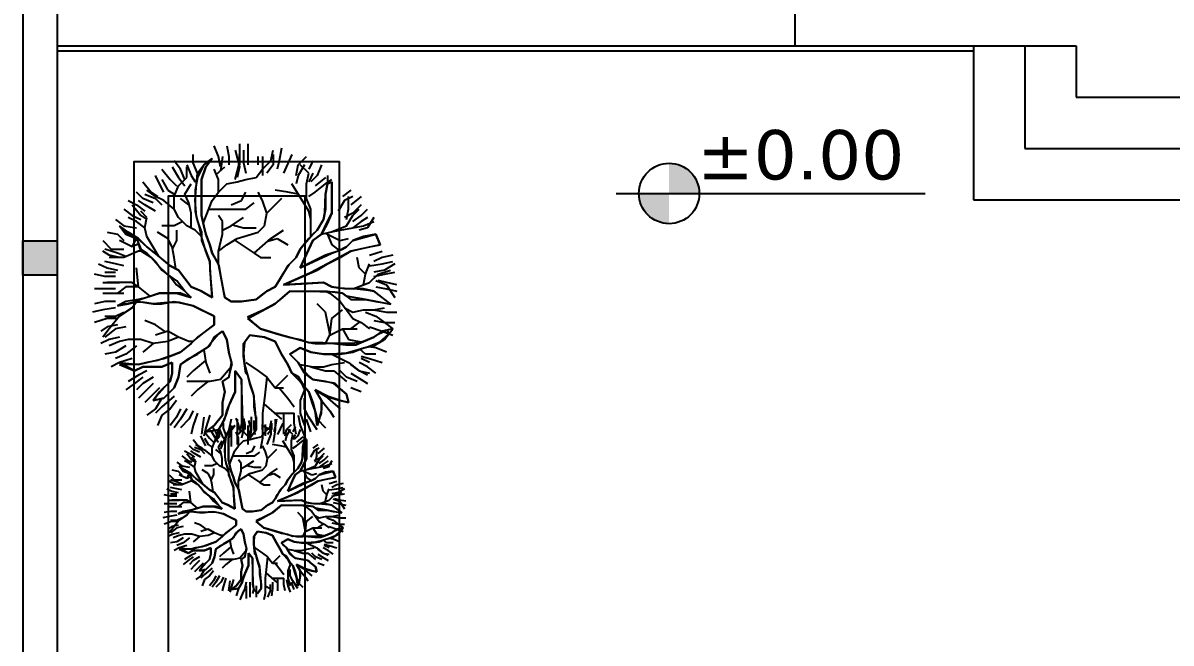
# Model space of a CAD drawing. Header units: inches. Extents: x -1482 to -895, y -39 to 122.
# Drawn here: x -1201.32 to -1194.62, y 56.6 to 60.22 of the extents above; entities that cross this region are included whole.
import ezdxf
from ezdxf.enums import TextEntityAlignment as Align

# ---------------------------------------------------------------- set-up
doc = ezdxf.new("R2010")
doc.units = ezdxf.units.IN
doc.header["$MEASUREMENT"] = 0
doc.linetypes.add('SOLID_LINE', pattern=[0])
doc.layers.add('axe', color=150, linetype='Continuous')
doc.layers.add('fur', color=22, linetype='Continuous')
doc.styles.get("Standard").update_dxf_attribs({"font": 'verdana.TTF'})

# ---------------------------------------------------------------- blocks, each defined once
blk = doc.blocks.new('*X10')
at = {"color": 0, "linetype": 'SOLID_LINE'}
for p, q in [((-0.105246, 1.993382), (0.090901, 2.242167)), ((0.090901, 2.242167), (0.050018, 2.024422)), ((0.46923, 2.195139), (0.531336, 2.210659)), ((0.531336, 2.210659), (0.655547, 2.070981)), ((-0.943671, 2.024422), (-0.788408, 2.086501)), ((-0.788408, 2.086501), (-0.695249, 1.651947)), ((0.531336, 2.055461), (0.46923, 2.195139)), ((0.577915, 1.993382), (0.531336, 2.055461)), ((0.655547, 2.070981), (0.717653, 1.915783)), ((-0.850513, 1.682986), (-0.943671, 2.024422)), ((-0.136299, 1.745065), (-0.120773, 1.915783)), ((-0.120773, 1.915783), (-0.105246, 1.993382)), ((0.018965, 1.869224), (-0.027614, 1.589868)), ((0.050018, 2.024422), (0.018965, 1.869224)), ((0.640021, 1.838184), (0.577915, 1.993382)), ((0.717653, 1.915783), (0.764232, 1.760585)), ((-0.151825, 1.465709), (-0.136299, 1.745065)), ((0.68713, 1.724685), (0.640021, 1.838184)), ((0.68713, 1.57844), (0.68713, 1.724685)), ((0.764232, 1.760585), (0.810811, 1.589868)), ((-0.757355, 1.589868), (-0.850513, 1.682986)), ((-0.726302, 1.527788), (-0.757355, 1.589868)), ((-0.664196, 1.372591), (-0.726302, 1.527788)), ((-0.695249, 1.651947), (-0.508932, 1.310511)), ((-0.074193, 1.527789), (-0.08972, 1.41915)), ((-0.027614, 1.589868), (-0.074193, 1.527789)), ((0.671073, 1.40363), (0.68713, 1.57844)), ((0.810811, 1.589868), (0.826338, 1.372591)), ((1.338708, 1.496749), (1.41634, 1.589868)), ((1.41634, 1.589868), (1.540552, 1.620907)), ((1.540552, 1.620907), (1.509499, 1.496749)), ((-1.688938, 1.310511), (-1.719991, 1.372591)), ((-1.719991, 1.372591), (-1.254199, 1.372591)), ((-1.254199, 1.372591), (-1.090309, 1.297199)), ((-0.446827, 0.906997), (-0.664196, 1.372591)), ((-0.229457, 1.248432), (-0.167352, 1.372591)), ((-0.167352, 1.372591), (-0.151825, 1.465709)), ((-0.08972, 1.41915), (-0.105246, 0.751799)), ((0.653381, 1.240951), (0.671073, 1.40363)), ((0.826338, 1.372591), (0.826338, 1.248432)), ((1.230024, 1.279472), (1.249611, 1.409696)), ((1.249611, 1.409696), (1.338708, 1.496749)), ((1.509499, 1.496749), (1.452104, 1.319699)), ((-1.533674, 1.279472), (-1.688938, 1.310511)), ((-1.266828, 1.269581), (-1.533674, 1.279472)), ((-1.161041, 1.248432), (-1.266828, 1.269581)), ((-1.005777, 1.155313), (-1.161041, 1.248432)), ((-1.090309, 1.297199), (-0.943671, 1.217393)), ((-0.943671, 1.217393), (-0.850513, 1.093234)), ((-0.508932, 1.310511), (-0.372516, 1.05648)), ((-0.217174, 1.015138), (-0.229457, 1.248432)), ((0.655547, 1.031155), (0.653381, 1.240951)), ((0.826338, 1.248432), (0.795285, 1.062195)), ((1.198971, 1.093234), (1.230024, 1.279472)), ((1.452104, 1.319699), (1.354235, 1.124274)), ((1.354235, 1.124274), (1.509499, 1.217393)), ((1.509499, 1.217393), (1.643348, 1.217393)), ((1.643348, 1.217393), (1.788974, 1.186353)), ((-0.943672, 1.093234), (-1.005777, 1.155313)), ((-0.803934, 0.969076), (-0.943672, 1.093234)), ((-0.850513, 1.093234), (-0.586564, 0.969076)), ((-0.372516, 1.05648), (-0.291417, 0.87119)), ((0.608383, 0.903463), (0.655547, 1.031155)), ((0.795285, 1.062195), (0.733179, 0.906997)), ((1.028181, 0.922517), (1.152392, 1.031155)), ((1.152392, 1.031155), (1.198971, 1.093234)), ((1.385288, 1.031155), (1.307656, 0.969076)), ((1.542101, 1.083457), (1.385288, 1.031155)), ((1.664763, 1.124274), (1.542101, 1.083457)), ((1.773448, 1.139794), (1.664763, 1.124274)), ((1.882132, 1.155313), (1.773448, 1.139794)), ((1.788974, 1.186353), (1.882132, 1.155313)), ((-0.726302, 0.906997), (-0.803934, 0.969076)), ((-0.602091, 0.844918), (-0.726302, 0.906997)), ((-0.586564, 0.969076), (-0.446827, 0.906997)), ((-0.291417, 0.87119), (-0.198405, 0.65868)), ((-0.198405, 0.65868), (-0.217174, 1.015138)), ((0.581691, 0.755292), (0.608383, 0.903463)), ((0.733179, 0.906997), (0.826338, 0.751799)), ((0.888443, 0.813878), (0.950549, 0.875957)), ((0.950549, 0.875957), (1.028181, 0.922517)), ((1.159614, 0.880964), (1.105813, 0.782839)), ((1.307656, 0.969076), (1.159614, 0.880964)), ((-0.498587, 0.741458), (-0.602091, 0.844918)), ((-0.369195, 0.65868), (-0.498587, 0.741458)), ((-0.105246, 0.751799), (-0.012088, 0.64316)), ((0.536823, 0.59419), (0.581691, 0.755292)), ((0.826338, 0.751799), (0.888443, 0.813878)), ((0.981601, 0.720759), (0.826338, 0.627641)), ((1.105813, 0.782839), (0.981601, 0.720759)), ((-0.294976, 0.616288), (-0.369195, 0.65868)), ((-0.167352, 0.534522), (-0.294976, 0.616288)), ((-0.105246, 0.410364), (-0.167352, 0.534522)), ((-0.012088, 0.64316), (0.084604, 0.527963)), ((0.084604, 0.527963), (0.170241, 0.36899)), ((0.488504, 0.433195), (0.536823, 0.59419)), ((0.640021, 0.534522), (0.577915, 0.379324)), ((0.826338, 0.627641), (0.640021, 0.534522)), ((-0.043141, 0.332765), (-0.105246, 0.410364)), ((0.170241, 0.36899), (0.282144, 0.127239)), ((0.453704, 0.317245), (0.488504, 0.433195)), ((0.577915, 0.379324), (0.562389, 0.270686)), ((0.018965, 0.255166), (-0.043141, 0.332765)), ((0.034491, 0.146527), (0.018965, 0.255166)), ((0.282144, 0.127239), (0.376072, 0.224126)), ((0.376072, 0.224126), (0.453704, 0.317245)), ((0.562389, 0.270686), (0.546862, 0.162047)), ((1.261076, 0.162047), (1.409065, 0.211356)), ((1.409065, 0.211356), (1.525025, 0.224126)), ((1.525025, 0.224126), (1.695816, 0.239646)), ((1.695816, 0.239646), (1.866606, 0.255166)), ((1.866606, 0.255166), (1.944238, 0.255166)), ((1.944238, 0.255166), (2.068449, 0.162047)), ((0.050018, 0.037889), (0.034491, 0.146527)), ((0.050018, -0.117309), (0.050018, 0.037889)), ((0.546862, 0.162047), (0.655161, 0.080858)), ((0.655161, 0.080858), (0.810876, 0.068928)), ((0.810876, 0.068928), (0.981601, 0.084448)), ((0.981601, 0.084448), (1.261076, 0.162047)), ((1.198971, 0.037889), (1.07476, -0.05523)), ((1.812092, 0.059742), (1.198971, 0.037889)), ((1.975291, 0.068928), (1.812092, 0.059742)), ((2.068449, 0.162047), (1.975291, 0.068928)), ((-0.012088, -0.210428), (0.050018, -0.117309)), ((0.795285, -0.148349), (0.608968, -0.179388)), ((0.968371, -0.097753), (0.795285, -0.148349)), ((1.167918, -0.148349), (0.968371, -0.097753)), ((1.07476, -0.05523), (1.385288, -0.05523)), ((1.230024, -0.241468), (1.167918, -0.148349)), ((1.385288, -0.05523), (1.587131, -0.148349)), ((1.587131, -0.148349), (1.726868, -0.194908)), ((-0.664196, -0.396665), (-0.483118, -0.298709)), ((-0.483118, -0.298709), (-0.311953, -0.266629)), ((-0.311953, -0.266629), (-0.097316, -0.226401)), ((-0.097316, -0.226401), (-0.012088, -0.210428)), ((0.608968, -0.179388), (0.484757, -0.241468)), ((0.484757, -0.241468), (0.531336, -0.303547)), ((0.531336, -0.303547), (0.640021, -0.396665)), ((1.385288, -0.210428), (1.230024, -0.241468)), ((1.540552, -0.241468), (1.385288, -0.210428)), ((1.726868, -0.241468), (1.540552, -0.241468)), ((1.726868, -0.194908), (1.866606, -0.256987)), ((1.882132, -0.365626), (1.726868, -0.241468)), ((1.866606, -0.256987), (1.944238, -0.303547)), ((1.944238, -0.303547), (1.975291, -0.489784)), ((-2.061572, -0.396665), (-1.937361, -0.489784)), ((-1.968414, -0.520824), (-2.061572, -0.396665)), ((-1.937361, -0.489784), (-1.751044, -0.551863)), ((-1.067883, -0.520824), (-0.943671, -0.489784)), ((-0.943671, -0.489784), (-0.86604, -0.458745)), ((-0.695249, -0.489784), (-0.912619, -0.551863)), ((-0.86604, -0.458745), (-0.788408, -0.427705)), ((-0.788408, -0.427705), (-0.664196, -0.396665)), ((-0.539985, -0.427705), (-0.695249, -0.489784)), ((-0.213931, -0.412185), (-0.539985, -0.427705)), ((-0.012088, -0.396665), (-0.213931, -0.412185)), ((-0.114013, -0.57377), (-0.012088, -0.396665)), ((0.267387, -0.365626), (0.189755, -0.520824)), ((0.391598, -0.365626), (0.267387, -0.365626)), ((0.484757, -0.489784), (0.391598, -0.365626)), ((0.624494, -0.660502), (0.484757, -0.489784)), ((0.640021, -0.396665), (0.723499, -0.45975)), ((0.723499, -0.45975), (0.859774, -0.680787)), ((1.975291, -0.489784), (1.882132, -0.365626)), ((-1.844202, -0.613943), (-1.968414, -0.520824)), ((-1.688938, -0.629462), (-1.844202, -0.613943)), ((-1.751044, -0.551863), (-1.223147, -0.551863)), ((-1.440516, -0.644982), (-1.688938, -0.629462)), ((-1.20762, -0.629462), (-1.440516, -0.644982)), ((-1.223147, -0.551863), (-1.067883, -0.520824)), ((-1.052356, -0.582903), (-1.20762, -0.629462)), ((-0.912619, -0.551863), (-1.052356, -0.582903)), ((-0.167352, -0.707061), (-0.114013, -0.57377)), ((0.112123, -0.676022), (0.065544, -0.877779)), ((0.189755, -0.520824), (0.112123, -0.676022)), ((0.698403, -0.741209), (0.624494, -0.660502)), ((-0.415774, -0.893299), (-0.291563, -0.80018)), ((-0.291563, -0.80018), (-0.167352, -0.707061)), ((-0.109208, -0.805459), (-0.257838, -0.918975)), ((-0.012088, -0.707061), (-0.109208, -0.805459)), ((-0.074193, -0.924338), (-0.012088, -0.707061)), ((0.795285, -0.862259), (0.698403, -0.741209)), ((0.859774, -0.680787), (0.981601, -0.862259)), ((-0.616372, -1.183577), (-0.47788, -1.017457)), ((-0.47788, -1.017457), (-0.415774, -0.893299)), ((-0.257838, -0.918975), (-0.357332, -1.063726)), ((-0.074193, -1.172655), (-0.074193, -0.924338)), ((0.065544, -0.877779), (0.065544, -1.048497)), ((0.826337, -0.939858), (0.795285, -0.862259)), ((0.888443, -1.110576), (0.826337, -0.939858)), ((1.105813, -0.986417), (0.950549, -0.986417)), ((0.950549, -0.986417), (1.012654, -1.141615)), ((0.981601, -0.862259), (1.167918, -0.893299)), ((1.230024, -1.017457), (1.105813, -0.986417)), ((1.167918, -0.893299), (1.323182, -0.955378)), ((1.307656, -1.095056), (1.230024, -1.017457)), ((1.323182, -0.955378), (1.478446, -1.110576)), ((-0.757355, -1.358892), (-0.616372, -1.183577)), ((-0.357332, -1.063726), (-0.47788, -1.188175)), ((-0.043141, -1.265774), (-0.074193, -1.172655)), ((0.065544, -1.048497), (0.08107, -1.265774)), ((0.950549, -1.358892), (0.888443, -1.110576)), ((1.012654, -1.141615), (1.012654, -1.420972)), ((1.447393, -1.219214), (1.307656, -1.095056)), ((1.478446, -1.110576), (1.509499, -1.265774)), ((-0.602091, -1.296813), (-0.695249, -1.444251)), ((-0.47788, -1.188175), (-0.602091, -1.296813)), ((0.003439, -1.420972), (-0.043141, -1.265774)), ((0.08107, -1.265774), (0.058037, -1.426942)), ((1.509499, -1.265774), (1.447393, -1.219214)), ((-0.881566, -1.51409), (-1.005777, -1.715848)), ((-1.005777, -1.715848), (-0.903369, -1.519374)), ((-0.903369, -1.519374), (-0.757355, -1.358892)), ((-0.757355, -1.576169), (-0.881566, -1.51409)), ((-0.695249, -1.444251), (-0.803934, -1.483051)), ((-0.803934, -1.483051), (-0.757355, -1.576169)), ((0.08107, -1.638249), (0.003439, -1.420972)), ((0.058037, -1.426942), (0.065544, -1.56065)), ((0.981601, -1.483051), (0.950549, -1.358892)), ((0.950549, -1.762407), (0.981601, -1.483051)), ((1.012654, -1.420972), (1.07476, -1.54513)), ((0.065544, -1.56065), (0.109079, -1.787361)), ((0.109079, -1.787361), (0.08107, -1.638249)), ((1.07476, -1.54513), (0.950549, -1.762407))]:
    blk.add_line(p, q, dxfattribs=at)
blk = doc.blocks.new('P__TREE_DECID_PLAN4')
at = {"color": 44, "linetype": 'SOLID_LINE'}
for p, q in [((-0.633144, 2.272738), (-0.602091, 2.117541)), ((-0.508932, 2.117541), (-0.539985, 2.272738)), ((-0.508932, 2.303778), (-0.415774, 2.14858)), ((-0.353668, 2.055461), (-0.415774, 2.241699)), ((-0.353668, 2.14858), (-0.384721, 2.303778)), ((-0.198405, 2.334818), (-0.229457, 2.17962)), ((-0.198405, 2.17962), (-0.012088, 2.303778)), ((-0.136299, 2.17962), (-0.105246, 2.334818)), ((0.08107, 2.241699), (-0.012088, 2.117541)), ((0.050018, 2.024422), (0.08107, 2.241699)), ((0.205282, 2.17962), (0.205282, 2.334818)), ((0.360546, 2.14858), (0.360546, 2.303778)), ((0.360546, 2.14858), (0.453704, 2.272738)), ((0.608968, 2.14858), (0.453704, 2.272738)), ((0.453704, 2.272738), (0.484757, 2.117541)), ((0.484757, 2.117541), (0.546862, 2.272738)), ((-0.757355, 1.931303), (-0.788408, 2.086501)), ((-0.633144, 1.931303), (-0.695249, 2.117541)), ((-0.602091, 2.117541), (-0.539985, 1.993382)), ((-0.47788, 1.931303), (-0.508932, 2.117541)), ((-0.415774, 2.14858), (-0.384721, 1.993382)), ((-0.322616, 1.993382), (-0.353668, 2.14858)), ((-0.229457, 1.931303), (-0.353668, 2.055461)), ((-0.229457, 2.17962), (-0.26051, 2.055461)), ((-0.26051, 2.024422), (-0.198405, 2.17962)), ((-0.167352, 2.024422), (-0.136299, 2.17962)), ((-0.012088, 2.117541), (-0.105246, 1.993382)), ((0.174229, 1.993382), (0.143176, 2.14858)), ((0.174229, 1.993382), (0.205282, 2.17962)), ((0.267387, 2.024422), (0.360546, 2.14858)), ((0.329493, 1.993382), (0.360546, 2.14858)), ((0.422651, 1.931303), (0.484757, 2.117541)), ((0.484757, 2.117541), (0.577915, 1.993382)), ((0.702126, 1.993382), (0.608968, 2.14858)), ((0.795285, 2.17962), (0.733179, 2.024422)), ((0.888443, 1.931303), (0.950549, 2.117541)), ((-0.726302, 1.776105), (-0.757355, 1.931303)), ((-0.353668, 1.869224), (-0.508932, 1.931303)), ((-0.353668, 1.869224), (-0.446827, 1.776105)), ((-0.198405, 1.838184), (-0.353668, 1.869224)), ((-0.136299, 1.682986), (-0.229457, 1.931303)), ((-0.105246, 1.993382), (-0.136299, 1.838184)), ((0.018965, 1.869224), (0.050018, 2.024422)), ((0.018965, 1.651947), (0.018965, 1.869224)), ((0.174229, 1.838184), (0.174229, 1.993382)), ((0.205282, 1.869224), (0.267387, 2.024422)), ((0.360546, 1.807145), (0.453704, 1.931303)), ((0.577915, 1.993382), (0.640021, 1.838184)), ((0.733179, 1.838184), (0.702126, 1.993382)), ((0.733179, 2.024422), (0.717653, 1.915783)), ((0.826338, 1.869224), (0.754576, 1.784714)), ((0.826338, 2.024422), (0.826338, 1.869224)), ((0.85739, 1.807145), (0.888443, 1.931303)), ((0.950549, 1.931303), (0.888443, 1.807145)), ((1.012654, 1.900263), (0.950549, 1.776105)), ((1.105813, 2.024422), (1.012654, 1.900263)), ((1.07476, 1.776105), (1.105813, 1.931303)), ((1.136865, 1.900263), (1.07476, 1.776105)), ((1.198971, 1.807145), (1.261076, 1.900263)), ((-0.912619, 1.838184), (-0.850513, 1.682986)), ((-0.695249, 1.651947), (-0.726302, 1.776105)), ((-0.446827, 1.776105), (-0.602091, 1.745066)), ((-0.136299, 1.838184), (-0.136299, 1.651947)), ((0.205282, 1.682986), (0.174229, 1.838184)), ((0.29844, 1.682986), (0.360546, 1.807145)), ((0.453704, 1.651947), (0.360546, 1.776105)), ((0.453704, 1.527789), (0.453704, 1.745066)), ((0.608968, 1.620907), (0.640021, 1.776105)), ((0.640021, 1.838184), (0.671073, 1.682986)), ((0.795285, 1.682986), (0.733179, 1.838184)), ((0.950549, 1.620907), (1.07476, 1.776105)), ((1.07476, 1.776105), (0.981601, 1.651947)), ((1.105813, 1.651947), (1.198971, 1.807145)), ((1.230024, 1.745066), (1.167918, 1.589868)), ((1.385288, 1.807145), (1.323182, 1.651947)), ((-1.59578, 1.651947), (-1.502622, 1.527789)), ((-1.316305, 1.620907), (-1.502622, 1.620907)), ((-1.440516, 1.558828), (-1.285252, 1.465709)), ((-0.850513, 1.496749), (-0.881566, 1.620907)), ((-0.850513, 1.682986), (-0.757355, 1.589868)), ((-0.757355, 1.589868), (-0.695249, 1.465709)), ((-0.602091, 1.496749), (-0.695249, 1.651947)), ((-0.136299, 1.558828), (-0.167352, 1.372591)), ((-0.136299, 1.651947), (-0.136299, 1.558828)), ((-0.105246, 1.310511), (-0.074193, 1.527789)), ((-0.074193, 1.527789), (0.018965, 1.651947)), ((0.050018, 1.496749), (0.174229, 1.589868)), ((0.143176, 1.558828), (0.205282, 1.682986)), ((0.174229, 1.589868), (0.29844, 1.682986)), ((0.29844, 1.372591), (0.174229, 1.527789)), ((0.453704, 1.527789), (0.608968, 1.620907)), ((0.546862, 1.341551), (0.453704, 1.527789)), ((0.671073, 1.682986), (0.671073, 1.558828)), ((0.671073, 1.558828), (0.671073, 1.40363)), ((0.826338, 1.496749), (0.795285, 1.682986)), ((0.826338, 1.372591), (0.950549, 1.620907)), ((0.981601, 1.372591), (0.950549, 1.558828)), ((1.167918, 1.589868), (1.07476, 1.496749)), ((1.07476, 1.40363), (1.230024, 1.589868)), ((1.41634, 1.589868), (1.261076, 1.40363)), ((1.540552, 1.620907), (1.41634, 1.589868)), ((1.509499, 1.496749), (1.540552, 1.620907)), ((-1.688938, 1.279472), (-1.751044, 1.372591)), ((-1.533674, 1.372591), (-1.719991, 1.372591)), ((-1.409463, 1.372591), (-1.533674, 1.372591)), ((-1.254199, 1.372591), (-1.409463, 1.372591)), ((-0.788408, 1.372591), (-0.695249, 1.496749)), ((-0.695249, 1.465709), (-0.633144, 1.279472)), ((-0.508932, 1.310511), (-0.602091, 1.496749)), ((-0.167352, 1.372591), (-0.229457, 1.248432)), ((-0.074193, 1.341551), (0.050018, 1.496749)), ((0.546862, 1.341551), (0.29844, 1.372591)), ((0.671073, 1.40363), (0.671073, 1.248432)), ((0.826338, 1.248432), (0.826338, 1.496749)), ((1.012654, 1.248432), (0.981601, 1.372591)), ((1.07476, 1.279472), (1.07476, 1.40363)), ((1.261076, 1.40363), (1.230024, 1.279472)), ((1.447393, 1.279472), (1.509499, 1.496749)), ((1.447393, 1.279472), (1.63371, 1.496749)), ((1.664763, 1.341551), (1.757921, 1.40363)), ((-1.968414, 1.217393), (-1.81315, 1.155313)), ((-1.81315, 1.310511), (-1.688938, 1.310511)), ((-1.782097, 1.279472), (-1.657886, 1.124274)), ((-1.688938, 1.310511), (-1.533674, 1.279472)), ((-1.564727, 1.124274), (-1.688938, 1.279472)), ((-1.533674, 1.279472), (-1.316305, 1.279472)), ((-0.633144, 1.279472), (-0.446827, 0.906997)), ((-0.415774, 1.155313), (-0.508932, 1.310511)), ((-0.229457, 1.248432), (-0.198405, 0.65868)), ((-0.105246, 1.279472), (-0.074193, 1.341551)), ((-0.105246, 1.124274), (-0.105246, 1.310511)), ((0.205282, 1.279472), (0.08107, 1.155313)), ((0.543739, 1.347796), (0.205282, 1.279472)), ((0.671073, 1.279472), (0.546862, 1.341551)), ((0.671073, 1.124274), (0.671073, 1.279472)), ((0.671073, 1.248432), (0.671073, 1.093234)), ((0.795285, 1.062195), (0.826338, 1.248432)), ((1.012654, 1.062195), (1.07476, 1.279472)), ((1.012654, 1.093234), (1.012654, 1.248432)), ((1.230024, 1.279472), (1.198971, 1.093234)), ((1.354235, 1.124274), (1.447393, 1.279472)), ((1.509499, 1.217393), (1.354235, 1.124274)), ((1.509499, 1.217393), (1.664763, 1.341551)), ((1.695816, 1.217393), (1.509499, 1.217393)), ((1.882132, 1.155313), (1.695816, 1.217393)), ((1.788974, 1.155313), (1.913185, 1.279472)), ((-2.030519, 1.093234), (-1.906308, 1.031155)), ((-1.844202, 1.031155), (-1.968414, 0.906997)), ((-1.844202, 1.093234), (-1.719991, 1.031155)), ((-1.688938, 1.000116), (-1.844202, 1.031155)), ((-1.81315, 1.155313), (-1.719991, 1.062195)), ((-1.285252, 1.031155), (-1.688938, 0.782839)), ((-1.502622, 1.031155), (-1.564727, 1.124274)), ((-1.316305, 1.062195), (-1.471569, 1.000116)), ((-0.881566, 1.031155), (-0.726302, 0.906997)), ((-0.726302, 1.031155), (-0.850513, 1.093234)), ((-0.446827, 0.906997), (-0.726302, 1.031155)), ((-0.198405, 0.65868), (-0.415774, 1.155313)), ((-0.105246, 0.751799), (-0.105246, 1.124274)), ((0.671073, 1.093234), (0.640021, 0.969076)), ((0.733179, 0.906997), (0.795285, 1.062195)), ((0.981601, 0.906997), (1.012654, 1.093234)), ((1.198971, 1.093234), (1.105813, 0.969076)), ((1.230024, 0.906997), (1.385288, 1.031155)), ((1.385288, 1.031155), (1.540552, 1.093234)), ((1.540552, 1.093234), (1.788974, 1.155313)), ((1.757921, 1.031155), (1.63371, 0.969076)), ((1.664763, 1.124274), (1.882132, 1.155313)), ((1.944238, 1.155313), (1.757921, 1.031155)), ((1.975291, 1.062195), (1.788974, 1.000116)), ((-1.968414, 0.875957), (-2.092625, 1.000116)), ((-1.968414, 0.969076), (-1.81315, 0.875957)), ((-1.81315, 0.844918), (-1.968414, 0.875957)), ((-1.81315, 0.875957), (-1.688938, 0.844918)), ((-1.471569, 1.000116), (-1.688938, 1.000116)), ((-1.533674, 0.875957), (-1.564727, 0.720759)), ((-0.726302, 0.906997), (-0.602091, 0.844918)), ((0.640021, 0.969076), (0.546862, 0.627641)), ((0.826338, 0.751799), (0.733179, 0.906997)), ((0.950549, 0.875957), (0.826338, 0.751799)), ((1.105813, 0.969076), (0.950549, 0.875957)), ((1.105813, 0.782839), (1.230024, 0.906997)), ((1.2462, 0.919932), (1.354235, 0.969076)), ((1.354235, 0.969076), (1.509499, 0.906997)), ((1.63371, 0.969076), (1.478446, 0.969076)), ((1.509499, 0.906997), (1.695816, 0.906997)), ((1.695816, 0.906997), (1.882132, 0.969076)), ((1.726868, 0.875957), (1.882132, 0.906997)), ((1.882132, 0.906997), (2.037396, 0.969076)), ((-2.123677, 0.782839), (-1.844202, 0.65868)), ((-1.564727, 0.720759), (-1.59578, 0.534522)), ((-0.881566, 0.565562), (-0.788408, 0.720759)), ((-0.602091, 0.844918), (-0.47788, 0.720759)), ((-0.47788, 0.720759), (-0.26051, 0.596601)), ((0.826338, 0.627641), (0.981601, 0.720759)), ((0.981601, 0.720759), (1.105813, 0.782839)), ((1.323182, 0.596601), (1.478446, 0.720759)), ((1.478446, 0.720759), (1.602657, 0.813878)), ((1.851079, 0.813878), (1.695816, 0.813878)), ((2.006343, 0.844918), (1.851079, 0.813878)), ((-2.216836, 0.627641), (-2.030519, 0.596601)), ((-2.030519, 0.596601), (-1.906308, 0.565562)), ((-1.471569, 0.627641), (-1.378411, 0.534522)), ((-1.378411, 0.534522), (-1.254199, 0.410364)), ((1.695816, 0.65868), (2.006343, 0.65868)), ((-2.030519, 0.472443), (-2.185783, 0.503482)), ((-2.123677, 0.503482), (-1.968414, 0.503482)), ((-2.092625, 0.348285), (-1.968414, 0.348285)), ((-1.906308, 0.348285), (-2.030519, 0.472443)), ((-1.968414, 0.503482), (-1.844202, 0.410364)), ((-1.968414, 0.348285), (-1.81315, 0.348285)), ((-1.782097, 0.255166), (-1.906308, 0.348285)), ((-1.440516, 0.348285), (-1.564727, 0.286205)), ((-1.254199, 0.410364), (-1.440516, 0.348285)), ((-1.968414, 0.286205), (-2.092625, 0.286205)), ((-1.751044, 0.099968), (-1.782097, 0.255166)), ((-1.316305, 0.099968), (-1.409463, 0.224126)), ((-2.278941, 0.131007), (-2.092625, 0.131007)), ((-2.278941, 0.006849), (-2.123677, 0.006849)), ((-2.185783, 0.068928), (-1.999466, 0.068928)), ((-2.185783, -0.05523), (-1.937361, 0.006849)), ((-2.123677, 0.006849), (-1.968414, 0.006849)), ((-1.999466, 0.006849), (-2.123677, 0.006849)), ((-2.092625, 0.131007), (-1.968414, 0.131007)), ((-1.999466, 0.068928), (-1.844202, 0.099968)), ((-1.751044, -0.05523), (-1.999466, 0.006849)), ((-1.937361, 0.006849), (-1.782097, -0.024191)), ((-1.719991, -0.024191), (-1.751044, 0.099968)), ((-1.440516, 0.037889), (-1.564727, 0.099968)), ((-1.378411, -0.117309), (-1.440516, 0.037889)), ((-1.316305, -0.446329), (-1.316305, 0.099968)), ((-2.247889, -0.179388), (-2.092625, -0.148349)), ((-2.092625, -0.148349), (-1.968414, -0.148349)), ((-1.688938, -0.179388), (-1.719991, -0.024191)), ((-2.092625, -0.303547), (-2.247889, -0.365626)), ((-2.092625, -0.241468), (-1.883018, -0.272507)), ((-1.937361, -0.272507), (-2.092625, -0.303547)), ((-1.828676, -0.334586), (-1.937361, -0.210428)), ((-1.751044, -0.303547), (-1.906308, -0.365626)), ((-1.564727, -0.303547), (-1.751044, -0.303547)), ((-1.564727, -0.303547), (-1.688938, -0.179388)), ((-1.440516, -0.396665), (-1.564727, -0.303547)), ((-0.539985, -0.427705), (-0.415774, -0.427705)), ((-0.415774, -0.427705), (-0.012088, -0.396665)), ((-0.012088, -0.396665), (-0.105246, -0.551863)), ((0.826338, -0.613943), (0.702126, -0.427705)), ((0.764232, -0.520824), (0.950549, -0.489784)), ((0.922235, -0.494501), (1.07476, -0.676022)), ((0.950549, -0.489784), (1.105813, -0.427705)), ((1.230024, -0.427705), (1.230024, -0.644982)), ((1.230024, -0.458745), (1.354235, -0.613943)), ((-0.105246, -0.551863), (-0.167352, -0.707061)), ((0.08107, -0.80018), (0.112123, -0.676022)), ((0.577915, -0.613943), (0.671073, -0.707061)), ((0.640021, -0.676022), (0.640021, -0.738101)), ((0.888443, -0.738101), (0.826338, -0.613943)), ((1.07476, -0.676022), (1.167918, -0.76914)), ((1.230024, -0.644982), (1.230024, -0.76914)), ((1.354235, -0.613943), (1.447393, -0.707061)), ((1.664763, -0.676022), (1.788974, -0.738101)), ((-0.167352, -0.707061), (-0.415774, -0.893299)), ((-0.198405, -0.924338), (-0.105246, -0.80018)), ((-0.105246, -0.80018), (-0.012088, -0.707061)), ((-0.012088, -0.707061), (-0.074193, -0.862259)), ((0.050018, -0.955378), (0.08107, -0.80018)), ((0.640021, -0.738101), (0.577915, -0.893299)), ((0.671073, -0.707061), (0.795285, -0.862259)), ((0.981601, -0.862259), (0.888443, -0.738101)), ((1.63371, -0.76914), (1.788974, -0.862259)), ((-0.47788, -1.017457), (-0.633144, -1.203694)), ((-0.434729, -0.931192), (-0.602091, -0.955378)), ((-0.415774, -0.893299), (-0.47788, -1.017457)), ((-0.415774, -1.141615), (-0.322616, -1.017457)), ((-0.322616, -1.017457), (-0.198405, -0.924338)), ((-0.074193, -0.862259), (-0.074193, -0.986417)), ((-0.074193, -0.986417), (-0.074193, -1.172655)), ((0.08107, -1.141615), (0.050018, -0.955378)), ((0.577915, -0.893299), (0.484757, -1.048497)), ((0.577915, -0.893299), (0.640021, -1.048497)), ((0.795285, -0.862259), (0.85739, -1.017457)), ((0.85739, -1.017457), (0.919496, -1.203694)), ((1.012654, -1.141615), (0.950549, -0.986417)), ((0.950549, -0.986417), (1.105813, -0.986417)), ((1.167918, -0.893299), (0.981601, -0.862259)), ((1.105813, -0.986417), (1.230024, -1.017457)), ((1.323182, -0.955378), (1.167918, -0.893299)), ((1.230024, -1.017457), (1.385288, -1.172655)), ((1.478446, -1.110576), (1.323182, -0.955378)), ((1.447393, -0.955378), (1.602657, -1.141615)), ((1.509499, -0.924338), (1.63371, -1.017457)), ((1.63371, -0.862259), (1.757921, -0.924338)), ((1.63371, -1.017457), (1.726868, -1.141615)), ((-0.539985, -1.234734), (-0.415774, -1.141615)), ((-0.074193, -1.172655), (-0.012088, -1.358892)), ((0.08107, -1.265774), (0.08107, -1.141615)), ((0.496874, -1.084833), (0.391598, -1.234734)), ((0.484757, -1.048497), (0.546862, -1.234734)), ((0.640021, -1.048497), (0.671073, -1.265774)), ((1.012654, -1.265774), (1.012654, -1.141615)), ((1.323182, -1.172655), (1.41634, -1.265774)), ((1.385288, -1.172655), (1.509499, -1.265774)), ((1.509499, -1.265774), (1.478446, -1.110576)), ((1.478446, -1.141615), (1.63371, -1.234734)), ((1.602657, -1.141615), (1.695816, -1.234734)), ((-0.664196, -1.358892), (-0.539985, -1.234734)), ((-0.027491, -1.312702), (-0.167352, -1.483051)), ((0.050018, -1.483051), (0.08107, -1.265774)), ((0.391598, -1.234734), (0.329493, -1.389932)), ((0.671073, -1.265774), (0.608968, -1.452011)), ((0.671073, -1.265774), (0.795285, -1.420972)), ((0.919496, -1.203694), (0.950549, -1.358892)), ((1.012654, -1.420972), (1.012654, -1.265774)), ((1.167918, -1.265774), (1.261076, -1.420972)), ((1.261076, -1.265774), (1.385288, -1.389932)), ((1.41634, -1.265774), (1.540552, -1.389932)), ((1.63371, -1.234734), (1.726868, -1.358892)), ((-0.167352, -1.483051), (-0.446827, -1.51409)), ((-0.167352, -1.483051), (-0.229457, -1.576169)), ((-0.167352, -1.483051), (-0.167352, -1.669288)), ((-0.012088, -1.358892), (0.018965, -1.483051)), ((0.018965, -1.483051), (0.050018, -1.669288)), ((0.018965, -1.483051), (0.143176, -1.576169)), ((0.08107, -1.638249), (0.050018, -1.483051)), ((0.608968, -1.452011), (0.608968, -1.638249)), ((0.702126, -1.51409), (0.826338, -1.669288)), ((0.950549, -1.358892), (0.981601, -1.483051)), ((0.981601, -1.483051), (0.981601, -1.638249)), ((1.07476, -1.54513), (1.012654, -1.420972)), ((1.07476, -1.358892), (1.136865, -1.483051)), ((1.136865, -1.483051), (1.230024, -1.638249)), ((1.167918, -1.420972), (1.261076, -1.54513)), ((1.261076, -1.420972), (1.354235, -1.51409)), ((1.385288, -1.389932), (1.478446, -1.483051)), ((-0.616046, -1.673123), (-0.664196, -1.793446)), ((-0.229457, -1.576169), (-0.229457, -1.793446)), ((-0.167352, -1.669288), (-0.074193, -1.793446)), ((0.050018, -1.669288), (0.112123, -1.793446)), ((0.112123, -1.793446), (0.08107, -1.638249)), ((0.143176, -1.576169), (0.267387, -1.762407)), ((0.422651, -1.669288), (0.453704, -1.824486)), ((0.608968, -1.638249), (0.640021, -1.762407)), ((0.702126, -1.669288), (0.795285, -1.824486)), ((0.826338, -1.669288), (0.888443, -1.824486)), ((0.888443, -1.576169), (0.950549, -1.762407)), ((0.981601, -1.762407), (1.07476, -1.54513)), ((0.981601, -1.638249), (0.981601, -1.762407)), ((1.261076, -1.54513), (1.354235, -1.669288)), ((-0.602091, -1.762407), (-0.633144, -1.917605)), ((-0.602091, -1.700328), (-0.602091, -1.917605)), ((-0.508932, -1.824486), (-0.539985, -1.979684)), ((-0.47788, -1.700328), (-0.508932, -1.824486)), ((-0.446827, -1.948644), (-0.415774, -1.793446)), ((-0.384721, -1.979684), (-0.384721, -1.824486)), ((-0.322616, -1.824486), (-0.322616, -1.979684)), ((-0.229457, -1.917605), (-0.229457, -1.762407)), ((-0.229457, -1.793446), (-0.229457, -1.948644)), ((-0.136299, -1.824486), (-0.136299, -1.979684)), ((-0.074193, -1.886565), (-0.074193, -1.700328)), ((0.050018, -1.824486), (0.050018, -1.979684)), ((0.143176, -1.824486), (0.174229, -2.010723)), ((0.267387, -1.824486), (0.205282, -1.700328)), ((0.267387, -1.762407), (0.453704, -1.917605)), ((0.267387, -1.979684), (0.267387, -1.824486)), ((0.29844, -1.793446), (0.29844, -1.948644)), ((0.391598, -1.793446), (0.422651, -1.948644)), ((0.453704, -1.824486), (0.577915, -1.979684)), ((0.577915, -1.762407), (0.608968, -1.917605)), ((0.640021, -1.762407), (0.702126, -1.917605)), ((0.795285, -1.824486), (0.826338, -1.979684)), ((0.950549, -1.762407), (1.012654, -1.886565)), ((-0.508932, -2.072803), (-0.446827, -1.948644)), ((-0.322616, -1.979684), (-0.353668, -2.134882)), ((-0.229457, -2.010723), (-0.229457, -1.917605)), ((-0.136299, -1.979684), (-0.136299, -2.134882)), ((-0.074193, -2.010723), (-0.074193, -1.886565)), ((0.050018, -1.979684), (0.08107, -2.134882)), ((0.174229, -2.010723), (0.205282, -2.165921)), ((0.29844, -1.948644), (0.360546, -2.134882)), ((0.422651, -1.948644), (0.484757, -2.041763)), ((0.453704, -1.917605), (0.577915, -2.010723)), ((0.608968, -1.917605), (0.671073, -2.041763))]:
    blk.add_line(p, q, dxfattribs=at)
at = {"color": 66, "linetype": 'SOLID_LINE'}
for p, q in [((-0.788408, 2.086501), (-0.943671, 2.024422)), ((-1.223147, 1.807145), (-1.316305, 1.900263)), ((-1.192094, 1.993382), (-1.03683, 1.900263)), ((-1.192094, 1.900263), (-1.129988, 1.807145)), ((-1.067883, 1.838184), (-1.129988, 1.993382)), ((-1.03683, 1.900263), (-1.005777, 1.776105)), ((-0.943671, 2.024422), (-0.912619, 1.838184)), ((-1.502622, 1.807145), (-1.378411, 1.651947)), ((-1.378411, 1.807145), (-1.254199, 1.682986)), ((-1.223147, 1.682986), (-1.316305, 1.776105)), ((-1.129988, 1.682986), (-1.223147, 1.807145)), ((-1.129988, 1.807145), (-1.03683, 1.682986)), ((-1.03683, 1.682986), (-1.067883, 1.838184)), ((-1.502622, 1.682986), (-1.440516, 1.558828)), ((-1.161041, 1.589868), (-1.316305, 1.620907)), ((-1.254199, 1.682986), (-1.192094, 1.558828)), ((-1.067883, 1.589868), (-1.223147, 1.682986)), ((-0.976853, 1.352192), (-1.067883, 1.589868)), ((-1.005777, 1.496749), (-1.03683, 1.682986)), ((-1.129988, 1.310511), (-1.254199, 1.372591)), ((-0.974724, 1.341551), (-1.005777, 1.496749)), ((-0.96406, 1.298911), (-0.788408, 1.372591)), ((-0.959198, 1.279472), (-0.850513, 1.496749)), ((-1.316305, 1.279472), (-1.161041, 1.248432)), ((-1.161041, 1.248432), (-1.005777, 1.155313)), ((-0.943671, 1.217393), (-1.129988, 1.310511)), ((-0.943671, 1.217393), (-0.974724, 1.341551)), ((-0.850513, 1.093234), (-0.943671, 1.217393)), ((-1.192094, 1.062195), (-1.316305, 1.062195)), ((-1.161041, 1.062195), (-1.285252, 1.031155)), ((-0.912619, 1.062195), (-1.192094, 1.062195)), ((-1.005777, 1.155313), (-0.881566, 1.031155)), ((0.08107, 0.534522), (-0.105246, 0.751799)), ((1.323182, 0.534522), (1.136865, 0.720759)), ((1.695816, 0.522135), (1.695816, 0.813878)), ((-0.881566, 0.472443), (-1.005777, 0.65868)), ((-0.842662, 0.428001), (-0.881566, 0.565562)), ((-0.26051, 0.596601), (-0.167352, 0.534522)), ((-0.167352, 0.534522), (-0.105246, 0.410364)), ((0.29844, 0.131007), (0.08107, 0.534522)), ((0.546862, 0.627641), (0.453704, 0.317245)), ((0.577915, 0.379324), (0.640021, 0.534522)), ((0.640021, 0.534522), (0.826338, 0.627641)), ((1.167918, 0.410364), (1.323182, 0.534522)), ((1.323182, 0.534522), (1.323182, 0.65868)), ((1.559498, 0.36775), (1.788974, 0.627641)), ((1.788974, 0.534522), (1.944238, 0.534522)), ((1.944238, 0.534522), (2.130555, 0.503482)), ((-1.067883, 0.379324), (-1.254199, 0.410364)), ((-0.974724, 0.286205), (-1.067883, 0.379324)), ((-0.664196, 0.224126), (-0.881566, 0.472443)), ((-0.602091, 0.317245), (-0.602091, 0.472443)), ((-0.105246, 0.410364), (0.018965, 0.255166)), ((0.546862, 0.162047), (0.577915, 0.379324)), ((1.07476, 0.286205), (1.167918, 0.410364)), ((1.167918, 0.410364), (1.478446, 0.379324)), ((1.478446, 0.379324), (1.695816, 0.348285)), ((1.695816, 0.348285), (1.882132, 0.348285)), ((1.757921, 0.348285), (1.913185, 0.348285)), ((1.851079, 0.472443), (2.006343, 0.472443)), ((1.882132, 0.348285), (1.944238, 0.472443)), ((1.913185, 0.348285), (2.068449, 0.348285)), ((2.006343, 0.472443), (2.161607, 0.410364)), ((2.068449, 0.348285), (2.223713, 0.317245)), ((-1.03683, 0.068928), (-1.03683, 0.255166)), ((-0.881566, -0.024191), (-0.974724, 0.286205)), ((-0.850513, -0.05523), (-0.664196, 0.224126)), ((-0.664196, 0.224126), (-0.602091, 0.317245)), ((0.018965, 0.255166), (0.050018, 0.037889)), ((0.453704, 0.317245), (0.29844, 0.131007)), ((0.950549, 0.099968), (1.07476, 0.286205)), ((1.447393, 0.224126), (1.261076, 0.162047)), ((1.602657, 0.224126), (1.447393, 0.224126)), ((1.788974, 0.255166), (1.602657, 0.224126)), ((1.944238, 0.255166), (1.788974, 0.255166)), ((2.068449, 0.162047), (1.944238, 0.255166)), ((-1.067883, -0.117309), (-1.192094, 0.068928)), ((-1.081568, -0.09679), (-1.03683, 0.068928)), ((0.050018, 0.037889), (0.050018, -0.117309)), ((0.671073, 0.068928), (0.546862, 0.162047)), ((0.85739, 0.068928), (0.671073, 0.068928)), ((1.105813, 0.099968), (0.85739, 0.068928)), ((1.07476, -0.05523), (1.198971, 0.037889)), ((1.136865, 0.131007), (1.105813, 0.099968)), ((1.261076, 0.162047), (1.136865, 0.131007)), ((1.198971, 0.037889), (1.385288, 0.037889)), ((1.385288, 0.037889), (1.509499, 0.037889)), ((1.509499, 0.037889), (1.695816, 0.037889)), ((1.695816, 0.037889), (1.851079, 0.037889)), ((1.851079, 0.037889), (1.975291, 0.068928)), ((1.882132, 0.131007), (2.006343, 0.131007)), ((1.944238, 0.068928), (2.068449, 0.037889)), ((1.975291, 0.068928), (2.068449, 0.162047)), ((2.006343, 0.131007), (2.161607, 0.131007)), ((-1.005777, -0.241468), (-1.067883, -0.117309)), ((-0.788408, -0.179388), (-0.881566, -0.024191)), ((0.050018, -0.117309), (-0.012088, -0.210428)), ((0.608968, -0.179388), (0.795285, -0.148349)), ((0.795285, -0.148349), (0.950549, -0.117309)), ((0.950549, -0.117309), (1.167918, -0.148349)), ((1.034372, -0.129279), (1.198971, -0.272507)), ((1.230024, -0.05523), (1.07476, -0.05523)), ((1.167918, -0.148349), (1.230024, -0.241468)), ((1.385288, -0.05523), (1.230024, -0.05523)), ((1.509499, -0.117309), (1.385288, -0.05523)), ((1.664763, -0.179388), (1.509499, -0.117309)), ((1.788974, -0.024191), (1.975291, -0.024191)), ((1.788974, -0.117309), (1.944238, -0.148349)), ((1.882132, -0.117309), (2.006343, -0.117309)), ((1.944238, -0.148349), (2.068449, -0.210428)), ((1.975291, -0.024191), (2.161607, -0.024191)), ((2.006343, -0.117309), (2.19266, -0.117309)), ((-1.129988, -0.241468), (-1.223147, -0.303547)), ((-0.943671, -0.241468), (-1.129988, -0.241468)), ((-0.695249, -0.303547), (-0.943671, -0.241468)), ((-0.695249, -0.303547), (-0.788408, -0.179388)), ((-0.508932, -0.303547), (-0.695249, -0.303547)), ((-0.508932, -0.303547), (-0.664196, -0.396665)), ((-0.012088, -0.210428), (-0.508932, -0.303547)), ((0.484757, -0.241468), (0.608968, -0.179388)), ((0.577915, -0.365626), (0.484757, -0.241468)), ((1.198971, -0.272507), (1.230024, -0.427705)), ((1.230024, -0.241468), (1.385288, -0.210428)), ((1.385288, -0.210428), (1.540552, -0.241468)), ((1.540552, -0.241468), (1.726868, -0.241468)), ((1.788974, -0.210428), (1.664763, -0.179388)), ((1.726868, -0.241468), (1.882132, -0.365626)), ((1.944238, -0.303547), (1.788974, -0.210428)), ((1.975291, -0.489784), (1.944238, -0.303547)), ((1.944238, -0.303547), (2.130555, -0.365626)), ((2.068449, -0.210428), (2.223713, -0.272507)), ((-1.937361, -0.489784), (-2.061572, -0.396665)), ((-2.061572, -0.396665), (-1.968414, -0.520824)), ((-1.751044, -0.551863), (-1.937361, -0.489784)), ((-1.102392, -0.527723), (-1.440516, -0.396665)), ((-0.943671, -0.489784), (-1.067883, -0.520824)), ((-0.788408, -0.427705), (-0.943671, -0.489784)), ((-0.850513, -0.551863), (-0.695249, -0.489784)), ((-0.664196, -0.396665), (-0.788408, -0.427705)), ((-0.695249, -0.489784), (-0.539985, -0.427705)), ((0.112123, -0.676022), (0.267387, -0.365626)), ((0.267387, -0.365626), (0.391598, -0.365626)), ((0.391598, -0.365626), (0.577915, -0.613943)), ((0.702126, -0.427705), (0.577915, -0.365626)), ((1.726868, -0.427705), (1.913185, -0.489784)), ((1.882132, -0.365626), (1.975291, -0.489784)), ((1.913185, -0.489784), (2.037396, -0.520824)), ((-1.999466, -0.676022), (-2.123677, -0.676022)), ((-1.844202, -0.613943), (-1.999466, -0.676022)), ((-1.968414, -0.520824), (-1.782097, -0.613943)), ((-1.81315, -0.707061), (-1.719991, -0.644982)), ((-1.782097, -0.613943), (-1.59578, -0.644982)), ((-1.533674, -0.551863), (-1.751044, -0.551863)), ((-1.59578, -0.644982), (-1.440516, -0.644982)), ((-1.378411, -0.551863), (-1.533674, -0.551863)), ((-1.440516, -0.644982), (-1.285252, -0.644982)), ((-1.223147, -0.551863), (-1.378411, -0.551863)), ((-1.285252, -0.644982), (-1.129988, -0.613943)), ((-1.067883, -0.520824), (-1.223147, -0.551863)), ((-1.129988, -0.613943), (-0.974724, -0.551863)), ((-1.005777, -0.644982), (-1.067883, -0.76914)), ((-0.912619, -0.551863), (-1.005777, -0.644982)), ((-0.974724, -0.551863), (-0.850513, -0.551863)), ((1.695816, -0.613943), (1.882132, -0.676022)), ((1.757921, -0.520824), (2.006343, -0.551863)), ((1.882132, -0.676022), (2.006343, -0.707061)), ((-1.968414, -0.76914), (-1.81315, -0.707061)), ((-1.782097, -0.76914), (-1.937361, -0.76914)), ((-1.751044, -0.80018), (-1.906308, -0.862259)), ((-1.657886, -0.893299), (-1.782097, -0.76914)), ((-1.782097, -0.893299), (-1.657886, -0.80018)), ((-1.533674, -0.80018), (-1.688938, -0.707061)), ((-1.409463, -0.738101), (-1.533674, -0.80018)), ((-1.378411, -0.738101), (-1.471569, -0.862259)), ((-1.254199, -0.707061), (-1.409463, -0.738101)), ((-1.03683, -0.707061), (-1.254199, -0.707061)), ((-1.067883, -0.76914), (-1.192094, -0.893299)), ((-1.129988, -0.83122), (-1.067883, -0.955378)), ((1.788974, -0.738101), (1.913185, -0.862259)), ((-1.906308, -0.862259), (-2.030519, -0.955378)), ((-1.937361, -0.986417), (-1.782097, -0.893299)), ((-1.906308, -1.141615), (-1.751044, -1.017457)), ((-1.751044, -1.017457), (-1.657886, -0.924338)), ((-1.502622, -0.955378), (-1.657886, -0.893299)), ((-1.59578, -1.048497), (-1.533674, -0.955378)), ((-1.316305, -0.955378), (-1.502622, -0.955378)), ((-1.316305, -0.955378), (-1.440516, -1.110576)), ((-1.192094, -0.893299), (-1.316305, -0.955378)), ((-1.067883, -0.955378), (-1.067883, -1.141615)), ((-1.005777, -0.924338), (-0.850513, -0.924338)), ((-0.757355, -0.986417), (-0.881566, -1.048497)), ((-0.850513, -0.924338), (-0.726302, -0.986417)), ((-0.602091, -0.955378), (-0.757355, -0.986417)), ((1.757921, -0.924338), (1.882132, -1.017457)), ((1.788974, -0.862259), (1.913185, -0.955378)), ((-1.688938, -1.172655), (-1.81315, -1.234734)), ((-1.751044, -1.141615), (-1.59578, -1.048497)), ((-1.564727, -1.110576), (-1.688938, -1.172655)), ((-1.440516, -1.110576), (-1.502622, -1.234734)), ((-1.471569, -1.234734), (-1.378411, -1.141615)), ((-0.881566, -1.048497), (-0.974724, -1.203694)), ((-0.616372, -1.183577), (-0.912619, -1.358892)), ((1.726868, -1.141615), (1.882132, -1.203694)), ((-1.719991, -1.420972), (-1.564727, -1.296813)), ((-1.502622, -1.234734), (-1.59578, -1.358892)), ((-1.564727, -1.296813), (-1.502622, -1.203694)), ((-1.533674, -1.389932), (-1.471569, -1.234734)), ((-1.409463, -1.265774), (-1.471569, -1.420972)), ((-1.285252, -1.234734), (-1.378411, -1.389932)), ((-0.633144, -1.203694), (-0.757355, -1.358892)), ((-1.471569, -1.420972), (-1.564727, -1.51409)), ((-1.378411, -1.389932), (-1.440516, -1.483051)), ((-1.440516, -1.638249), (-1.378411, -1.51409)), ((-1.378411, -1.51409), (-1.285252, -1.389932)), ((-1.378411, -1.576169), (-1.223147, -1.452011)), ((-1.192094, -1.358892), (-1.285252, -1.452011)), ((-1.223147, -1.452011), (-1.161041, -1.358892)), ((-1.223147, -1.576169), (-1.161041, -1.452011)), ((-1.03683, -1.389932), (-1.192094, -1.358892)), ((-1.129988, -1.51409), (-1.192094, -1.638249)), ((-1.03683, -1.389932), (-1.129988, -1.51409)), ((-1.067883, -1.700328), (-1.03683, -1.51409)), ((-0.912619, -1.358892), (-1.03683, -1.389932)), ((-0.881566, -1.483051), (-0.974724, -1.638249)), ((-0.943671, -1.669288), (-0.881566, -1.51409)), ((-0.757355, -1.358892), (-0.881566, -1.483051)), ((-0.881566, -1.51409), (-0.726302, -1.452011)), ((-0.726302, -1.452011), (-0.664196, -1.358892)), ((-0.695249, -1.405452), (-0.695249, -1.483051)), ((-0.695249, -1.483051), (-0.602091, -1.700328)), ((-1.316305, -1.700328), (-1.223147, -1.576169)), ((-0.974724, -1.638249), (-1.067883, -1.762407)), ((-1.067883, -1.762407), (-0.943671, -1.669288)), ((-0.757355, -1.576169), (-0.850513, -1.762407)), ((-1.161041, -1.824486), (-1.067883, -1.700328)), ((-0.974724, -1.948644), (-0.943671, -1.793446)), ((-0.943671, -1.793446), (-0.850513, -1.700328)), ((-0.726302, -1.886565), (-0.726302, -1.700328)), ((-0.664196, -1.793446), (-0.726302, -1.979684)), ((-0.850513, -2.010723), (-0.726302, -1.886565)), ((-0.633144, -1.917605), (-0.695249, -2.010723))]:
    blk.add_line(p, q, dxfattribs=at)
at = {"color": 66}
blk.add_blockref('*X10', (0, 0), dxfattribs=at)
blk = doc.blocks.new('A$C2CD672AE')
blk.add_hatch(color=0).paths.add_polyline_path([(0.2, 0.2), (0, 0.2), (0, 0), (0.2, 0)])
at = {"color": 0}
blk.add_lwpolyline([(0, 0.2), (0.2, 0.2), (0.2, 0), (0, 0)], close=True, dxfattribs=at)

msp = doc.modelspace()

# ---------------------------------------------------------------- hatches: boundary and pattern name
at = {"layer": 'fur'}
h = msp.add_hatch(color=156, dxfattribs=at)
edge = h.paths.add_edge_path()
edge.add_arc((-1197.5513, 59.2252), 0.1764, 0, 90)
edge.add_line((-1197.5513, 59.4016), (-1197.5513, 59.2252))
edge.add_line((-1197.5513, 59.2252), (-1197.3749, 59.2252))
edge = h.paths.add_edge_path()
edge.add_arc((-1197.5513, 59.2252), 0.1764, 180, 270)
edge.add_line((-1197.5513, 59.0488), (-1197.5513, 59.2252))
edge.add_line((-1197.5513, 59.2252), (-1197.7277, 59.2252))

# ---------------------------------------------------------------- linework, layer by layer
at = {"color": 252, "ltscale": 0.3}
for p, q in [((-1201.3245, 62.9979), (-1201.3245, 50.9979)), ((-1201.1245, 62.9979), (-1201.1245, 51.1979)), ((-1196.8164, 62.9979), (-1196.8164, 60.0877)), ((-1201.1245, 60.0877), (-1195.1745, 60.0877)), ((-1201.1245, 60.0877), (-1195.1745, 60.0877)), ((-1195.7745, 60.0877), (-1195.7745, 59.1877)), ((-1195.4745, 60.0877), (-1195.4745, 59.4877)), ((-1195.1745, 60.0877), (-1195.1745, 59.7877)), ((-1201.1245, 60.0577), (-1195.7745, 60.0577)), ((-1195.1745, 59.7877), (-1193.7745, 59.7877)), ((-1195.4745, 59.4877), (-1193.4745, 59.4877)), ((-1195.7745, 59.1877), (-1193.1745, 59.1877))]:
    msp.add_line(p, q, dxfattribs=at)
for points in [[(-1200.0235, 53.0543), (-1200.6749, 53.0543), (-1200.6749, 59.4116), (-1199.4788, 59.4116), (-1199.4788, 54.0348)], [(-1200.0235, 53.2543), (-1200.4749, 53.2543), (-1200.4749, 59.2116), (-1199.6788, 59.2116), (-1199.6788, 54.0348)]]:
    msp.add_lwpolyline(points, dxfattribs=at)
at = {"layer": 'fur', "color": 156}
msp.add_line((-1197.86, 59.2252), (-1196.0561, 59.2252), dxfattribs=at)
msp.add_circle((-1197.5513, 59.2252), 0.1764, dxfattribs=at)

# ---------------------------------------------------------------- block references
at = {"color": 0, "rotation": 90}
msp.add_blockref('A$C2CD672AE', (-1201.1245, 58.7479), dxfattribs=at)
at = {"layer": 'fur', "rotation": 270}
for p, xscale, yscale, zscale in [((-1200.0633, 58.614), 0.395207885263261, 0.395207885263261, 0.395207885263261), ((-1199.9935, 57.3815), 0.2371247311579623, 0.2371247311579623, 0.2371247311579623)]:
    msp.add_blockref('P__TREE_DECID_PLAN4', p, dxfattribs=dict(at, xscale=xscale, yscale=yscale, zscale=zscale))

# ---------------------------------------------------------------- texts
at = {"layer": 'axe', "ltscale": 100}
msp.add_text('%%P0.00', height=0.288, dxfattribs=at).set_placement((-1196.783, 59.4514), align=Align.MIDDLE_CENTER)

doc.saveas('drawing.dxf')
